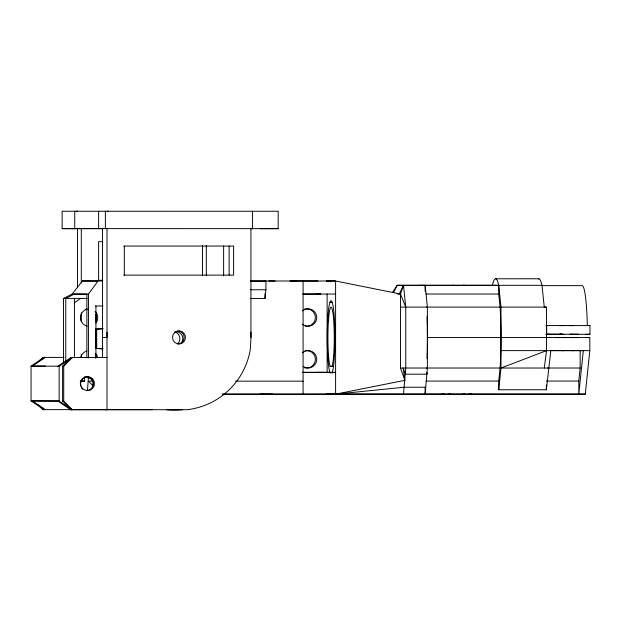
<?xml version="1.0" encoding="UTF-8"?>
<svg xmlns="http://www.w3.org/2000/svg" width="621" height="621" viewBox="0 0 621 621"><rect width="100%" height="100%" fill="white"/><g stroke="black" fill="none" stroke-linecap="round" stroke-linejoin="round"><path stroke-width="0.93" d="M86.855 357.929L86.87 294.121L72.176 294.043L63.513 298.406L63.521 362.78M88.438 377.296L87.468 390.485M88.438 357.952L88.454 294.129L97.932 281.065L82.438 280.971L72.176 294.043M95.929 357.952L95.937 306.006M250.573 298.445L265.004 298.445L265.912 289.759L265.912 281.057L265.004 281.041M222.613 394.219L303.087 394.219L303.095 281.026M400.522 368.028L400.522 294.043L403.495 285.334L542.009 285.326L544.268 307.1L546.527 307.108L546.527 350.624L544.283 368.028L400.522 368.028L404.853 380.331L335.604 394.149L303.087 394.219M392.519 292.421L397.176 285.303L403.495 285.334L405.754 307.1L405.754 368.028L403.495 394.141M425.137 387.605L425.137 394.141L427.395 368.028L427.395 307.1L425.137 285.334L418.818 285.303M585.968 337.552L589.81 337.568L589.81 350.624L550.843 350.624L546.333 389.778L498.725 389.778L498.725 381.069L500.076 368.02A57.66 5.985 90 0 0 500.076 307.092L498.725 294.036L498.725 285.326A74.341 7.716 90 0 0 492.399 285.303L397.176 285.303L393.629 292.429M498.725 389.778L500.984 368.028L500.984 307.1L498.725 285.326L492.399 285.303M546.666 334.292L546.666 325.59M580.154 350.609L580.154 368.02L578.795 381.069L578.795 394.133L583.313 350.624L550.563 350.617M545.828 334.238L589.95 334.292L589.95 325.583L587.303 325.575L587.264 323.168A50.611 5.255 90 0 0 582.195 285.629L541.791 285.629M250.946 337.451L250.946 332.064M326.561 394.11L585.293 394.133L589.81 350.624M107.006 332.227L107.006 337.459L102.512 337.459L102.504 228.66M332.072 373.283L333.003 369.588A36.988 3.842 90 0 0 333.003 305.516L332.072 301.822L331.078 300.556L330.085 301.814L329.161 305.501A36.988 3.842 90 0 0 329.161 369.573L330.085 373.275M399.171 294.036L403.495 285.334M38.851 361.422L42.849 357.409L64.01 357.409M41.972 359.412L43.975 357.409M250.938 228.652L250.946 337.925L250.341 349.212A72.688 72.3 90 0 1 186.812 409.72L71.26 409.728L62.605 401.026L62.605 366.204L71.26 357.502M72.385 409.728L63.722 401.026L63.722 366.204L72.378 357.502M74.427 302.769L80.52 298.414L79.62 298.406M58.56 400.995L32.408 400.941L45.395 409.643L44.037 409.635L31.05 400.933L31.05 366.095L44.037 357.393L45.395 357.401L32.408 366.103L45.395 366.103M57.8 366.211L71.066 357.51L107.006 357.502M31.05 366.095L59.15 366.219L72.416 357.517L71.066 357.51M500.984 368.028L546.527 350.624L550.843 350.624M102.325 348.847L95.564 348.35L95.564 329.2L102.325 328.703M95.564 329.2L103.241 328.726M77.547 211.256L76.631 211.287L77.602 211.256M560.227 334.284L559.8 334.284L560.367 334.284M107.627 211.256L108.504 211.256M260.176 228.652L278.185 228.652L278.177 211.249L62.131 211.256L62.131 228.644L78.347 228.598M452.981 285.318L452.546 285.318L453.594 285.318M463.716 285.318L464.19 285.318L463.103 285.318M303.095 294.082L335.596 294.043M560.732 334.23L561.299 334.23L560.879 334.23M442.695 394.118L441.453 394.125L444.279 394.125M449.449 394.118L448.812 394.125L450.264 394.125M463.755 394.125L464.399 394.125L462.948 394.118M470.516 394.125L471.75 394.125L468.933 394.118M102.799 228.652L71.594 228.598L252.561 228.652L252.553 211.249M250.372 228.652L278.185 228.652M102.543 241.685L98.615 241.685L98.615 280.304L102.55 280.304M123.688 246.071L233.628 246.063L233.628 275.119L123.695 275.119M495.558 278.79L538.842 278.782M82.438 280.971L102.783 280.971M250.426 280.987L335.596 281.002L400.522 294.043L405.754 307.1L546.527 307.108M250.519 281.057L265.912 281.057M250.519 289.759L265.912 289.759M302.792 294.067L320.677 294.067L316.151 294.043M426.107 294.036L498.725 294.036M87.196 298.406L63.513 298.406M95.323 305.967L103.032 305.967M565.63 325.583L559.8 325.583L562.642 325.575M567.819 325.575L573.649 325.583L570.815 325.583M545.944 325.575L589.95 325.583M553.28 334.23L547.45 334.23L548.964 334.23M553.653 334.222L563.891 334.284M569.566 334.277L573.649 334.284L570.815 334.284M559.785 334.23L562.642 334.284M550.509 337.514L547.326 337.506L550.059 337.506M555.974 337.506L559.156 337.506L556.424 337.514M563.79 337.56L561.632 337.56L566.903 337.56M571.242 337.56L573.4 337.56L568.13 337.568M427.395 337.568L589.81 337.568M95.564 348.35L103.241 348.823M564.008 350.617L561.85 350.617L563.138 350.617M571.46 350.617L573.618 350.617L572.329 350.617M500.984 350.617L546.527 350.624M62.605 366.204L63.722 366.204M330.116 366.328L332.049 366.336L332.662 363.883A30.406 3.159 90 0 0 333.5 318.014A30.406 3.159 90 0 0 328.664 317.991A30.406 3.159 90 0 0 329.503 363.875L330.116 366.328L332.903 366.328M547.699 368.02L580.154 368.02M544.283 368.028L548.591 368.028M302.443 372.344L330.116 372.359M303.017 372.398L335.596 372.383L332.049 372.367M80.583 381.1L84.409 381.1M93.274 381.162L88.438 381.162L93.22 385.975M235.406 381.154L303.087 381.154M426.107 381.077L498.725 381.069M546.333 381.069L578.795 381.069M425.781 387.232L404.139 387.232L335.604 394.149L335.596 281.002L326.561 280.964L330.325 281.717M222.163 394.11L585.293 394.133M62.605 401.026L63.722 401.026M152.145 409.627L42.849 409.627L38.192 404.946M62.131 228.644L74.737 228.66L74.737 211.256M317.944 281.01L289.976 280.979L296.302 281.01M400.522 307.1L405.754 307.1M80.194 381.115L84.596 381.131L84.596 377.257M105.415 409.736L106.765 409.736M72.129 409.751L70.786 409.751L57.8 401.05M268.784 280.987L275.111 281.018M397.362 294.028L400.522 294.043M88.454 294.129L74.427 294.059L65.772 298.414L65.772 361.826M329.945 302.38L332.219 302.396M426.495 307.1L427.395 307.1M574.433 334.222L578.562 334.238M585.828 334.269L589.95 334.292M574.448 337.498L578.291 337.514M426.495 368.028L427.395 368.028M316.718 372.344L324.146 372.375M260.246 394.118L272.821 394.172M31.05 400.933L59.15 401.057L71.368 409.239M78.696 409.635L80.055 409.643M41.98 407.624L43.975 409.627M404.853 380.331L403.138 368.028L405.49 374.184L427.132 374.184L426.953 372.421M546.333 384.942L546.333 389.778M425.137 285.334L425.137 291.133M327.127 294.012L327.127 372.344M265.004 293.609L265.004 298.445M229.133 246.063L229.133 275.119M223.622 245.955L223.622 275.802M206.304 245.543L206.304 275.468M202.477 245.543L202.477 275.468M124.316 246.071L124.316 275.119M107.006 228.66L107.014 409.72M105.384 211.256L105.384 228.66M102.512 337.459L102.512 357.696M98.63 211.256L98.63 228.66M96.69 329.2L96.69 348.35M81.297 228.629L81.297 282.85M81.297 312.868L81.297 321.577M81.304 354.498L81.304 357.401M77.47 228.629L77.47 287.694M74.427 298.414L74.435 357.89M59.15 366.219L59.15 401.057M80.683 386.169A6.963 6.924 -89.8 0 1 92.024 379.035M82.593 389.227A6.963 6.924 -89.8 0 1 81.436 387.822M86.071 377.164A6.963 6.924 -89.8 0 1 92.436 387.388M95.246 353.271A8.702 8.655 -89.7 0 1 97.489 357.168M80.761 357.168A8.702 8.655 -89.7 0 1 86.886 351.012M305.113 350.756A8.702 8.655 -89.7 0 1 315.344 358.433A8.702 8.655 -89.7 0 1 306.844 368.012M306.091 367.989A8.702 8.655 -89.7 0 1 304.6 367.741M302.427 352.72A8.702 8.655 -89.7 0 1 314.125 353.077A8.702 8.655 -89.7 0 1 314.785 364.814A8.702 8.655 -89.7 0 1 303.211 366.506M95.269 355.065A8.702 8.655 -89.7 0 1 96.131 357.16M306.727 308.823A8.702 8.655 -89.7 0 1 315.352 318.286A8.702 8.655 -89.7 0 1 305.221 326.103M304.484 309.118A8.702 8.655 -89.7 0 1 305.974 308.854M302.52 310.865A8.702 8.655 -89.7 0 1 314.381 311.563A8.702 8.655 -89.7 0 1 314.381 323.51A8.702 8.655 -89.7 0 1 302.52 324.201M95.836 314.482A8.702 8.655 -89.7 0 1 95.696 321.142M85.349 309.281A8.702 8.655 -89.7 0 1 86.831 308.986M95.114 311.354A8.702 8.655 -89.7 0 1 95.875 323.091M87.072 326.103A8.702 8.655 -89.7 0 1 87.437 309.111M175.914 331.614A6.963 6.924 -88.8 0 1 181.906 342.055M174.765 331.87A6.963 6.924 -88.8 0 1 177.87 343.514M538.298 278.969A74.341 7.716 90 0 1 542.009 285.326M426.992 316.656A57.66 5.985 90 0 1 426.992 358.472M95.58 315.918A9.571 9.525 90 0 1 95.448 320.063M95.3 356.446A9.571 9.525 90 0 1 95.665 358.084M182.31 409.72A72.688 72.3 90 0 1 166.676 409.72M177.637 330.931A6.528 6.489 90 0 1 184.134 337.459A6.528 6.489 90 0 1 177.637 343.987M84.619 376.885A6.963 6.924 90 0 1 93.274 382.707A6.963 6.924 90 0 1 86.412 390.578M174.4 332.84A6.528 6.489 90 0 0 177.311 343.762A6.528 6.489 90 0 0 185.26 335.767A6.528 6.489 90 0 0 174.4 332.84M82.632 378.694A6.963 6.924 90 0 0 85.737 390.337A6.963 6.924 90 0 0 94.221 381.814A6.963 6.924 90 0 0 82.632 378.694"/></g></svg>
